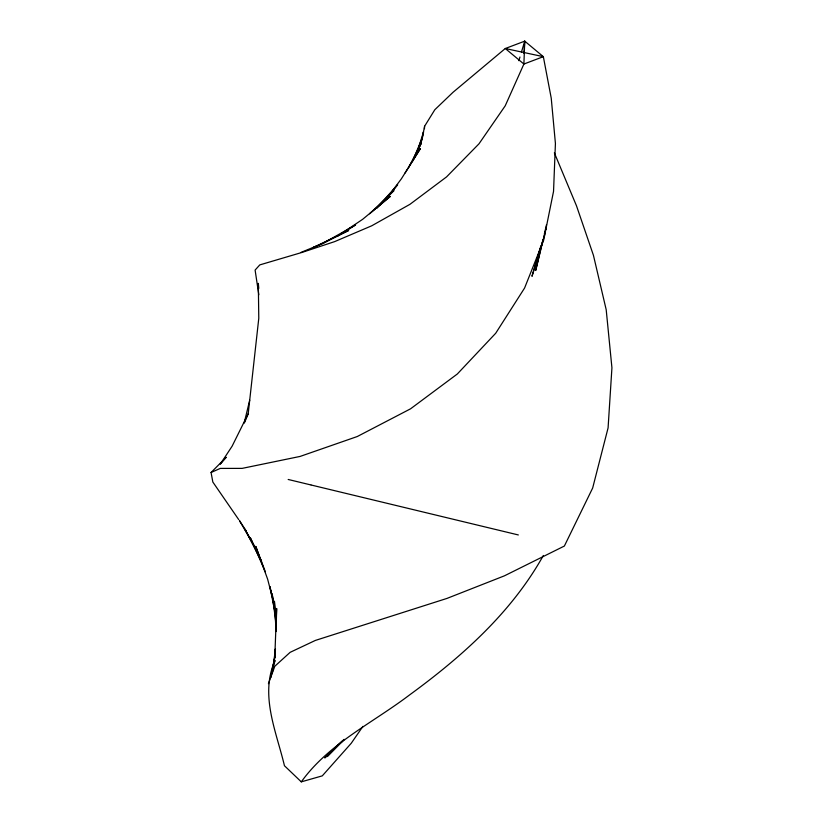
<?xml version="1.0" encoding="UTF-8"?>
<svg xmlns="http://www.w3.org/2000/svg" width="823" height="823" viewBox="0 0 823 823"><rect width="100%" height="100%" fill="white"/><g stroke="black" fill="none" stroke-linecap="round" stroke-linejoin="round"><path stroke-width="1.23" d="M421.643 140.908L424.606 126.228L434.832 109.716L453.041 92.279L505.291 48.516L524.735 41.15L523.901 64.04L505.219 105.817L478.976 143.83L446.539 176.914L409.936 204.33L371.698 225.811L334.673 241.612L301.825 252.486L259.78 264.903L255.109 270.067L258.813 294.768M424.462 128.707L424.606 126.228M523.994 53.526L524.735 41.15L543.345 56.674L551.235 98.163L555.422 143.49L553.54 191.358L543.684 240.131L524.58 288.04L495.703 333.253L457.31 374.012L410.543 408.825L357.275 436.529L300.097 456.426L242.147 468.38L220.276 468.41L211.069 472.484L212.828 482.021L238.752 519.652M274.779 657.176L276.651 608.485L276.075 631.57L274.409 601.181L275.252 612.25M274.841 657.587L275.438 648.915L273.195 666.558M244.431 422.837L248.196 413.794L258.782 318.285L258.319 283.379L258.782 288.379M272.557 671.599L272.876 669.078M273.936 663.215L275.232 654.697L270.746 677.051M422.343 137.698L423.557 131.803L418.043 149.467M543.026 239.483L535.711 270.428L543.118 239.946M545.361 229.586L546.534 224.638M244.246 422.785L249.708 400.153M543.705 237.508L545.783 228.979L544.363 233.825M270.849 677.154L275.016 660.478C259.564 695.034 276.374 731.626 284.449 765.74L301.29 781.85L322.287 775.863L351.246 743.262L362.912 726.38M540.834 245.964L531.997 276.302L544.733 234.555M518.85 60.676L519.951 57.013M521.422 52.137L524.735 41.15M418.722 148.161L422.508 137.379L412.498 161.226M268.421 683.697L274.81 666.26L290.138 652.33L315.332 640.438L446.971 598.414L504.448 575.822L564.372 546.04L592.663 488.039L608.084 427.909L611.931 367.819L606.201 309.746L593.445 255.336L576.501 205.843L554.352 152.841M248.196 413.794L232.117 446.189L220.317 464.131L226.202 457.3L211.069 472.484M413.053 160.084L421.458 142.965L408.784 167.09L401.367 178.838L391.717 191.738M543.334 555.494C511.515 612.631 461.58 656.97 409.319 695.116C372.644 722.933 328.747 743.683 301.29 781.85M405.081 172.964L420.419 148.541L408.784 167.09M392.17 191.687L397.663 184.712L376.564 208.219L383.518 201.162M388.734 195.874L393.95 190.576L369.589 213.785L390.246 196.45L362.604 219.35L341.977 233.187M342.245 741.348L327.173 756.584L344.107 739.496M342.131 741.163L324.766 757.921L344.127 739.373M337.852 235.954L339.92 234.565M342.07 233.454L344.158 232.148M346.236 230.831L355.618 224.916L323.1 243.31L312.462 247.898L348.643 230.481L323.1 243.31L300.909 252.445M288.184 479.47L310.878 484.942M311.197 485.014L495.323 529.405M495.641 529.477L518.336 534.95M246.344 531.164L239.493 520.681L253.988 545.474M252.301 542.203L244.915 529.24L259.626 557.788M258.885 555.69L250.326 537.789L265.407 571.944L255.747 546.349L267.66 579.258L273.586 602.169M259.955 557.932L261.56 561.286M271.981 594.988L269.903 586.562L275.273 613.814M273.606 602.58L272.156 593.867L276.127 624.564M274.018 605.07L274.429 607.559M275.623 617.178L276.096 623.33M543.345 56.674L523.901 64.04L505.291 48.516L543.345 56.674"/></g></svg>
